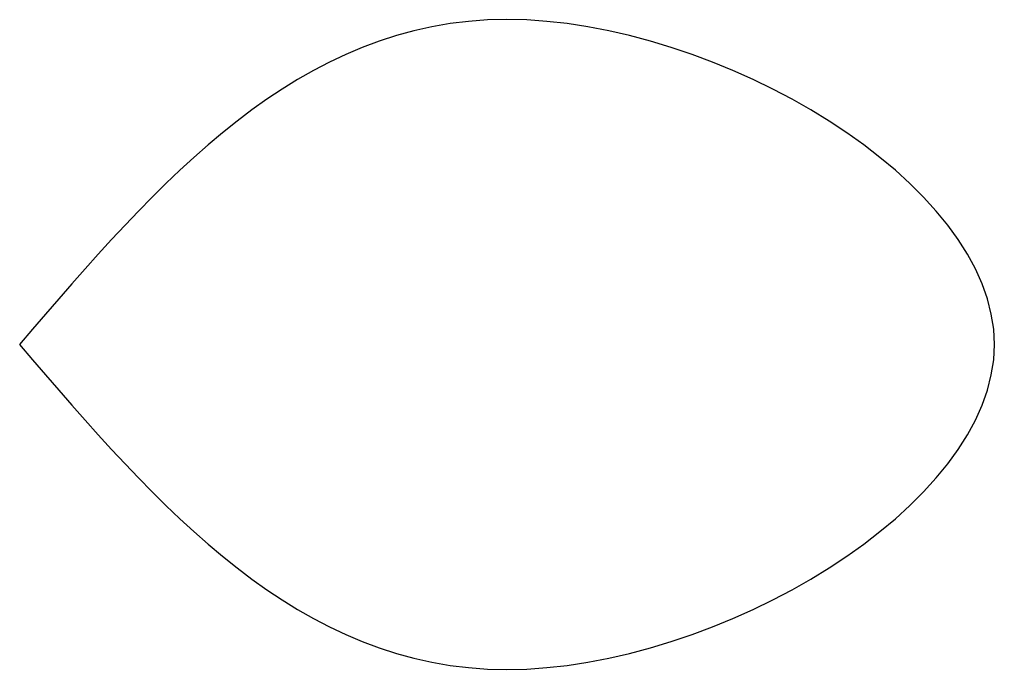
# Model space of a CAD drawing. Header units: millimetres. Extents: x 0 to 60, y -20 to 20.
import ezdxf

# ---------------------------------------------------------------- set-up
doc = ezdxf.new("R2010")
doc.units = ezdxf.units.MM

msp = doc.modelspace()

# ---------------------------------------------------------------- linework, layer by layer
msp.add_open_spline([(0, 0), (8.571, 10), (25.714, 30), (77.143, 0), (25.714, -30), (8.571, -10), (0, 0)], degree=3)

doc.saveas('drawing.dxf')
